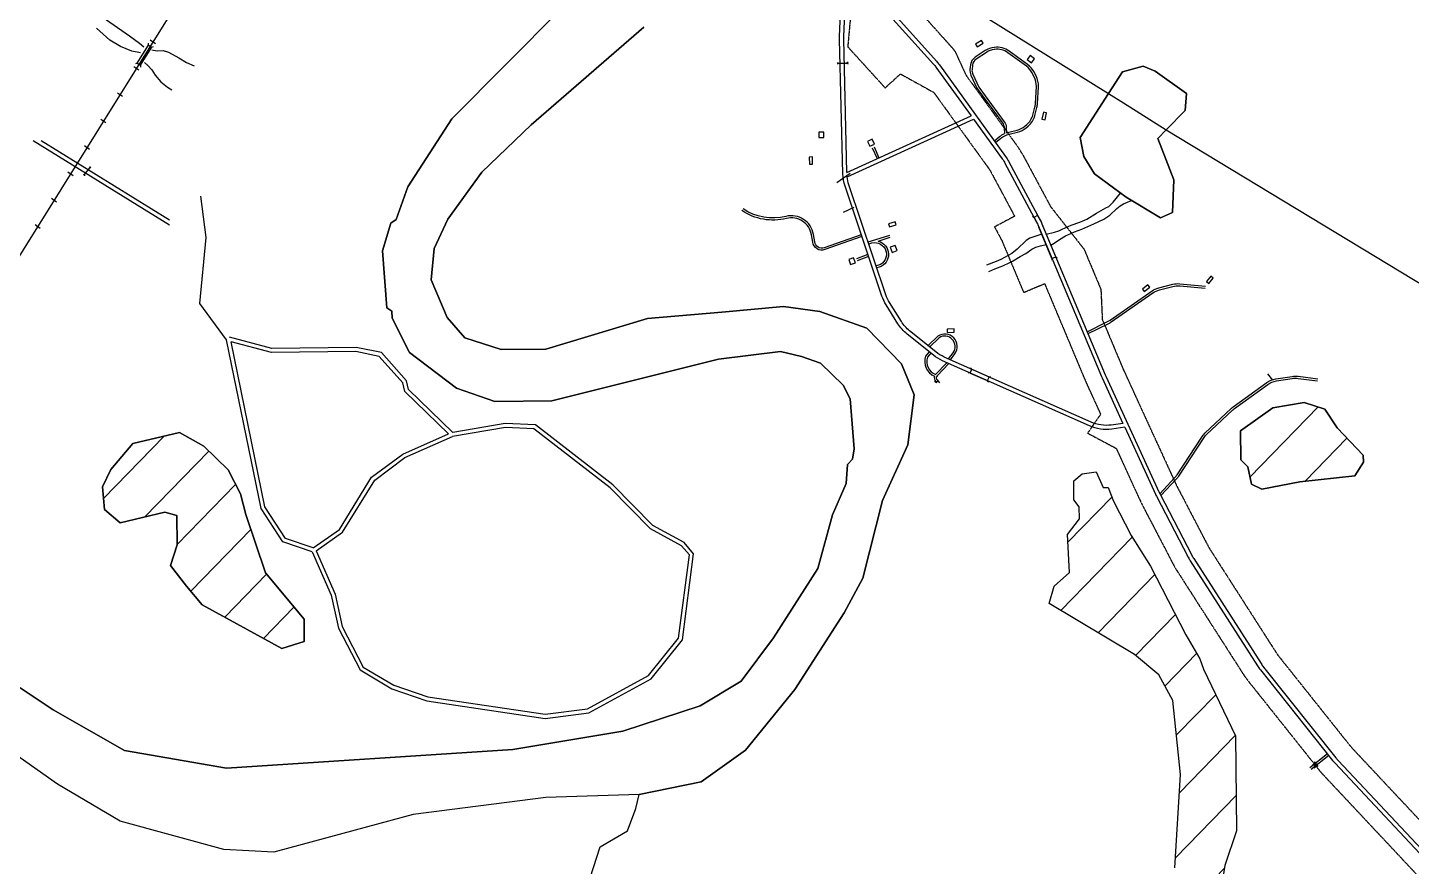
# Model space of a CAD drawing. Header units: inches. Extents: x 2666812 to 2767151, y 580083 to 705712.
# Drawn here: x 2693186 to 2699871, y 623712 to 627765 of the extents above; entities that cross this region are included whole.
import ezdxf

# ---------------------------------------------------------------- set-up
doc = ezdxf.new("R2010")
doc.units = ezdxf.units.IN
doc.header["$MEASUREMENT"] = 0
doc.linetypes.add('PHANTOM', pattern=[2.5, 1.25, -0.25, 0.25, -0.25, 0.25, -0.25])
for name, color, linetype in [('BND-MCD', 42, 'Continuous'), ('HY-SHORE', 5, 'Continuous'), ('PLD-LANDBASE', 252, 'Continuous'), ('PLD-PAR', 1, 'Continuous')]:
    doc.layers.add(name, color=color, linetype=linetype)

# ---------------------------------------------------------------- blocks, each defined once
blk = doc.blocks.new('*X24')
at = {"color": 0}
for p, q in [((2699091.3, 625593.4), (2699421, 625932.1)), ((2699357.9, 625573.2), (2699560.1, 625781))]:
    blk.add_line(p, q, dxfattribs=at)
blk = doc.blocks.new('*X25')
at = {"color": 0}
for p, q in [((2693552.5, 625489.2), (2693846, 625790.8)), ((2693752.1, 625400.2), (2694061.8, 625718.4)), ((2693909.2, 625267.6), (2694191.1, 625557.3)), ((2693974.7, 625040.8), (2694265.2, 625339.4)), ((2694138.9, 624915.4), (2694341, 625123.2)), ((2694325.3, 624813), (2694473, 624964.7))]:
    blk.add_line(p, q, dxfattribs=at)
blk = doc.blocks.new('*X26')
at = {"color": 0}
for p, q in [((2698211.7, 625277.7), (2698425, 625496.8)), ((2698177.4, 624948.3), (2698523, 625303.4)), ((2698358.4, 624840.3), (2698632.4, 625121.8)), ((2698538.6, 624731.3), (2698731.3, 624929.4)), ((2698680.5, 624583.1), (2698834.5, 624741.4)), ((2698736.4, 624346.5), (2698926, 624541.3)), ((2698751, 624067.4), (2699020.1, 624343.9)), ((2698731.3, 623753.1), (2699024.4, 624054.3)), ((2698401.7, 623120.4), (2698967.5, 623701.8)), ((2698425, 622850.2), (2698910.5, 623349.1)), ((2698458.1, 622590.2), (2698688.4, 622826.9)), ((2698535.1, 622375.3), (2698713.2, 622558.3)), ((2698637.6, 622186.6), (2698817.6, 622371.6)), ((2698800.5, 622059.9), (2698940.9, 622204.1)), ((2699003.6, 621974.5), (2699043.4, 622015.4))]:
    blk.add_line(p, q, dxfattribs=at)
blk = doc.blocks.new('BRIDGE-LONG-PT1')
for p, q in [((0, 0), (-7.4, 4)), ((0, -20), (-7.4, -24))]:
    blk.add_line(p, q)
blk.add_lwpolyline([(0, 0), (0, -20)])
blk = doc.blocks.new('DRWAYCULVERT')
for p, q in [((-13.4, 2.1), (-9.7, 0)), ((-9.7, 0), (-13.4, -2.1)), ((-9.7, 0), (9.7, 0)), ((13.5, 2.2), (9.7, 0)), ((9.7, 0), (13.5, -2.2))]:
    blk.add_line(p, q)
blk = doc.blocks.new('DWELLING2')
blk.add_lwpolyline([(28, -26), (28, 26), (-23, 26), (-23, -26)], close=True)
blk = doc.blocks.new('HOUSETRL')
blk.add_lwpolyline([(-34, -15), (34, -15), (34, 15), (-34, 15)], close=True)
blk = doc.blocks.new('CULVERT')
for p, q in [((-52, 7), (-41, 0)), ((-41, 0), (-52, -7)), ((-41, 0), (41, 0)), ((52, 7), (41, 0)), ((41, 0), (52, -7))]:
    blk.add_line(p, q)
blk = doc.blocks.new('BRIDGE-LONG-PT2')
for p, q in [((0, 0), (7.4, 4)), ((0, -20), (7.4, -24))]:
    blk.add_line(p, q)
blk.add_lwpolyline([(0, 0), (0, -20)])

msp = doc.modelspace()

# ---------------------------------------------------------------- linework, layer by layer
at = {"layer": 'BND-MCD'}
msp.add_lwpolyline([(2697222.9, 628187), (2698407.6, 627446.4), (2698479.7, 627401.4), (2698686.3, 627272), (2700517.1, 626162.9), (2700680.5, 626059.3), (2701370.3, 625626.8), (2702105.8, 625157.9), (2704901.4, 624797.4), (2706033.9, 624656)], dxfattribs=at)
at = {"layer": 'HY-SHORE'}
for p, q in [((2695762.7, 627855), (2695235.4, 627323.9)), ((2695235.4, 627323.9), (2695762.7, 627855)), ((2695619.1, 627294.9), (2696163.9, 627768)), ((2696163.9, 627768), (2695619.1, 627294.9)), ((2698475.6, 627552.5), (2698407.7, 627446.5)), ((2698407.7, 627446.5), (2698475.6, 627552.5)), ((2698575.3, 627578.7), (2698475.6, 627552.5)), ((2698475.6, 627552.5), (2698575.3, 627578.7)), ((2698633.8, 627554.3), (2698575.3, 627578.7)), ((2698575.3, 627578.7), (2698633.8, 627554.3)), ((2698785.1, 627447.6), (2698633.8, 627554.3)), ((2698633.8, 627554.3), (2698785.1, 627447.6)), ((2698407.7, 627446.5), (2698270.7, 627233.6)), ((2698270.7, 627233.6), (2698407.7, 627446.5)), ((2698777.6, 627364.2), (2698785.1, 627447.6)), ((2698785.1, 627447.6), (2698777.6, 627364.2)), ((2698687.1, 627271.9), (2698777.6, 627364.2)), ((2698777.6, 627364.2), (2698687.1, 627271.9)), ((2695235.4, 627323.9), (2695022.5, 626996.2)), ((2695022.5, 626996.2), (2695235.4, 627323.9)), ((2695380.3, 627067.3), (2695619.1, 627294.9)), ((2695619.1, 627294.9), (2695380.3, 627067.3)), ((2698270.7, 627233.6), (2698288.7, 627142.1)), ((2698288.7, 627142.1), (2698270.7, 627233.6)), ((2698646, 627229.5), (2698687.1, 627271.9)), ((2698687.1, 627271.9), (2698646, 627229.5)), ((2698723.3, 627030.3), (2698646, 627229.5)), ((2698646, 627229.5), (2698723.3, 627030.3)), ((2698288.7, 627142.1), (2698339.6, 627059.3)), ((2698339.6, 627059.3), (2698288.7, 627142.1)), ((2695216, 626839.8), (2695380.3, 627067.3)), ((2695380.3, 627067.3), (2695216, 626839.8)), ((2698339.6, 627059.3), (2698492.6, 626945.4)), ((2698492.6, 626945.4), (2698339.6, 627059.3)), ((2698716.7, 626872), (2698723.3, 627030.3)), ((2698723.3, 627030.3), (2698716.7, 626872)), ((2695022.5, 626996.2), (2694966.2, 626837.3)), ((2694966.2, 626837.3), (2695022.5, 626996.2)), ((2698492.6, 626945.4), (2698658.6, 626846.2)), ((2698658.6, 626846.2), (2698492.6, 626945.4)), ((2694941.4, 626820.3), (2694901.3, 626686.3)), ((2694901.3, 626686.3), (2694941.4, 626820.3)), ((2694966.2, 626837.3), (2694941.4, 626820.3)), ((2694941.4, 626820.3), (2694966.2, 626837.3)), ((2695151, 626697.5), (2695216, 626839.8)), ((2695216, 626839.8), (2695151, 626697.5)), ((2698658.6, 626846.2), (2698716.7, 626872)), ((2698716.7, 626872), (2698658.6, 626846.2)), ((2694901.3, 626686.3), (2694921.1, 626411.4)), ((2694921.1, 626411.4), (2694901.3, 626686.3)), ((2695136.2, 626547.1), (2695151, 626697.5)), ((2695151, 626697.5), (2695136.2, 626547.1)), ((2695213.3, 626364.6), (2695136.2, 626547.1)), ((2695136.2, 626547.1), (2695213.3, 626364.6)), ((2694921.1, 626411.4), (2694946.3, 626395)), ((2694946.3, 626395), (2694921.1, 626411.4)), ((2696838.1, 626416.9), (2696540.1, 626390.9)), ((2696540.1, 626390.9), (2696838.1, 626416.9)), ((2697013.8, 626393.8), (2696838.1, 626416.9)), ((2696838.1, 626416.9), (2697013.8, 626393.8)), ((2694946.3, 626395), (2694946.7, 626361.5)), ((2694946.7, 626361.5), (2694946.3, 626395)), ((2694946.7, 626361.5), (2695031.7, 626195.9)), ((2695031.7, 626195.9), (2694946.7, 626361.5)), ((2695297.7, 626265.5), (2695213.3, 626364.6)), ((2695213.3, 626364.6), (2695297.7, 626265.5)), ((2696180.5, 626359.4), (2695690.1, 626211.8)), ((2695690.1, 626211.8), (2696180.5, 626359.4)), ((2696540.1, 626390.9), (2696180.5, 626359.4)), ((2696180.5, 626359.4), (2696540.1, 626390.9)), ((2697239.8, 626313.1), (2697013.8, 626393.8)), ((2697013.8, 626393.8), (2697239.8, 626313.1)), ((2697408.2, 626140), (2697239.8, 626313.1)), ((2697239.8, 626313.1), (2697408.2, 626140)), ((2695473.4, 626209.3), (2695297.7, 626265.5)), ((2695297.7, 626265.5), (2695473.4, 626209.3)), ((2695690.1, 626211.8), (2695473.4, 626209.3)), ((2695473.4, 626209.3), (2695690.1, 626211.8)), ((2695031.7, 626195.9), (2695258.9, 626023.5)), ((2695258.9, 626023.5), (2695031.7, 626195.9)), ((2695718, 625962.2), (2696524.6, 626163.3)), ((2696524.6, 626163.3), (2695718, 625962.2)), ((2696524.6, 626163.3), (2696824, 626199.9)), ((2696824, 626199.9), (2696524.6, 626163.3)), ((2696824, 626199.9), (2696924.7, 626176.3)), ((2696924.7, 626176.3), (2696824, 626199.9)), ((2696924.7, 626176.3), (2697016.7, 626143.9)), ((2697016.7, 626143.9), (2696924.7, 626176.3)), ((2697016.7, 626143.9), (2697126.1, 626036.7)), ((2697126.1, 626036.7), (2697016.7, 626143.9)), ((2697468.4, 625990.8), (2697408.2, 626140)), ((2697408.2, 626140), (2697468.4, 625990.8)), ((2695258.9, 626023.5), (2695442.8, 625959)), ((2695442.8, 625959), (2695258.9, 626023.5)), ((2697126.1, 626036.7), (2697160, 625970.5)), ((2697160, 625970.5), (2697126.1, 626036.7)), ((2695442.8, 625959), (2695718, 625962.2)), ((2695718, 625962.2), (2695442.8, 625959)), ((2697160, 625970.5), (2697179.4, 625728.8)), ((2697179.4, 625728.8), (2697160, 625970.5)), ((2697438.1, 625748.6), (2697468.4, 625990.8)), ((2697468.4, 625990.8), (2697438.1, 625748.6)), ((2699352.5, 625954.2), (2699202.7, 625927.3)), ((2699202.7, 625927.3), (2699352.5, 625954.2)), ((2699452.9, 625921.9), (2699352.5, 625954.2)), ((2699352.5, 625954.2), (2699452.9, 625921.9)), ((2699202.7, 625927.3), (2699045.8, 625817.1)), ((2699045.8, 625817.1), (2699202.7, 625927.3)), ((2699512.2, 625830.9), (2699452.9, 625921.9)), ((2699452.9, 625921.9), (2699512.2, 625830.9)), ((2693919.6, 625808), (2693695.1, 625755.5)), ((2693695.1, 625755.5), (2693919.6, 625808)), ((2694037, 625742.7), (2693919.6, 625808)), ((2693919.6, 625808), (2694037, 625742.7)), ((2699045.8, 625817.1), (2699047.4, 625675.6)), ((2699047.4, 625675.6), (2699045.8, 625817.1)), ((2699638.8, 625699.2), (2699512.2, 625830.9)), ((2699512.2, 625830.9), (2699638.8, 625699.2)), ((2693695.1, 625755.5), (2693588.3, 625629.2)), ((2693588.3, 625629.2), (2693695.1, 625755.5)), ((2694154.9, 625627.3), (2694037, 625742.7)), ((2694037, 625742.7), (2694154.9, 625627.3)), ((2697316.1, 625480.4), (2697438.1, 625748.6)), ((2697438.1, 625748.6), (2697316.1, 625480.4)), ((2697171.8, 625678.9), (2697147.4, 625653.5)), ((2697147.4, 625653.5), (2697171.8, 625678.9)), ((2697179.4, 625728.8), (2697171.8, 625678.9)), ((2697171.8, 625678.9), (2697179.4, 625728.8)), ((2699047.4, 625675.6), (2699081, 625642.5)), ((2699081, 625642.5), (2699047.4, 625675.6)), ((2699639.2, 625665.7), (2699638.8, 625699.2)), ((2699638.8, 625699.2), (2699639.2, 625665.7)), ((2693588.3, 625629.2), (2693547.7, 625545.4)), ((2693547.7, 625545.4), (2693588.3, 625629.2)), ((2694214.7, 625511.6), (2694154.9, 625627.3)), ((2694154.9, 625627.3), (2694214.7, 625511.6)), ((2697147.4, 625653.5), (2697140, 625561.7)), ((2697140, 625561.7), (2697147.4, 625653.5)), ((2698240, 625574.5), (2698281.2, 625608.4)), ((2698240, 625574.5), (2698281.2, 625608.4)), ((2698281.2, 625608.4), (2698348, 625617.6)), ((2698281.2, 625608.4), (2698348, 625617.6)), ((2698348, 625617.6), (2698382, 625542.7)), ((2698348, 625617.6), (2698382, 625542.7)), ((2699081, 625642.5), (2699098.5, 625559.4)), ((2699098.5, 625559.4), (2699081, 625642.5)), ((2699598.3, 625598.7), (2699639.2, 625665.7)), ((2699639.2, 625665.7), (2699598.3, 625598.7)), ((2693547.7, 625545.4), (2693557.1, 625437.1)), ((2693557.1, 625437.1), (2693547.7, 625545.4)), ((2697140, 625561.7), (2697074.9, 625411.1)), ((2697074.9, 625411.1), (2697140, 625561.7)), ((2698241, 625482.8), (2698240, 625574.5)), ((2698241, 625482.8), (2698240, 625574.5)), ((2698382, 625542.7), (2698407, 625543)), ((2698382, 625542.7), (2698407, 625543)), ((2698407, 625543), (2698432.8, 625476.7)), ((2698407, 625543), (2698432.8, 625476.7)), ((2699098.5, 625559.4), (2699148.8, 625534.9)), ((2699148.8, 625534.9), (2699098.5, 625559.4)), ((2699148.8, 625534.9), (2699331.9, 625570.5)), ((2699331.9, 625570.5), (2699148.8, 625534.9)), ((2699331.9, 625570.5), (2699598.3, 625598.7)), ((2699598.3, 625598.7), (2699331.9, 625570.5)), ((2694240.9, 625411.8), (2694214.7, 625511.6)), ((2694214.7, 625511.6), (2694240.9, 625411.8)), ((2697220.4, 625104.2), (2697316.1, 625480.4)), ((2697316.1, 625480.4), (2697220.4, 625104.2)), ((2698266.4, 625450), (2698241, 625482.8)), ((2698266.4, 625450), (2698241, 625482.8)), ((2698432.8, 625476.7), (2698518.2, 625311)), ((2698432.8, 625476.7), (2698518.2, 625311)), ((2693557.1, 625437.1), (2693632.9, 625371.4)), ((2693632.9, 625371.4), (2693557.1, 625437.1)), ((2693632.9, 625371.4), (2693849, 625423.7)), ((2693849, 625423.7), (2693632.9, 625371.4)), ((2693849, 625423.7), (2693907.6, 625408)), ((2693907.6, 625408), (2693849, 625423.7)), ((2693907.6, 625408), (2693909.2, 625266.1)), ((2693909.2, 625266.1), (2693907.6, 625408)), ((2694335.8, 625129.5), (2694240.9, 625411.8)), ((2694240.9, 625411.8), (2694335.8, 625129.5)), ((2697074.9, 625411.1), (2697003.1, 625151.9)), ((2697003.1, 625151.9), (2697074.9, 625411.1)), ((2698267.1, 625391.4), (2698266.4, 625450)), ((2698267.1, 625391.4), (2698266.4, 625450)), ((2698209.5, 625315.8), (2698267.1, 625391.4)), ((2698209.5, 625315.8), (2698267.1, 625391.4)), ((2698220.1, 625132.6), (2698209.5, 625315.8)), ((2698220.1, 625132.6), (2698209.5, 625315.8)), ((2698518.2, 625311), (2698611.6, 625162.2)), ((2698518.2, 625311), (2698611.6, 625162.2)), ((2693909.2, 625266.1), (2693876.9, 625165.7)), ((2693876.9, 625165.7), (2693909.2, 625266.1)), ((2693876.9, 625165.7), (2693953.1, 625066.5)), ((2693953.1, 625066.5), (2693876.9, 625165.7)), ((2697003.1, 625151.9), (2696790.3, 624816.2)), ((2696790.3, 624816.2), (2697003.1, 625151.9)), ((2698611.6, 625162.2), (2698782.1, 624830.6)), ((2698611.6, 625162.2), (2698782.1, 624830.6)), ((2694521.6, 624906.4), (2694335.8, 625129.5)), ((2694335.8, 625129.5), (2694521.6, 624906.4)), ((2697130.7, 624936.6), (2697220.4, 625104.2)), ((2697220.4, 625104.2), (2697130.7, 624936.6)), ((2698145.8, 625065.1), (2698220.1, 625132.6)), ((2698145.8, 625065.1), (2698220.1, 625132.6)), ((2693953.1, 625066.5), (2694029.2, 624975.7)), ((2694029.2, 624975.7), (2693953.1, 625066.5)), ((2698121.8, 624981.5), (2698145.8, 625065.1)), ((2698121.8, 624981.5), (2698145.8, 625065.1)), ((2694029.2, 624975.7), (2694415, 624763.7)), ((2694415, 624763.7), (2694029.2, 624975.7)), ((2696893.3, 624567.1), (2697130.7, 624936.6)), ((2697130.7, 624936.6), (2696893.3, 624567.1)), ((2698533, 624736), (2698121.8, 624981.5)), ((2698533, 624736), (2698121.8, 624981.5)), ((2694522.8, 624798), (2694521.6, 624906.4)), ((2694521.6, 624906.4), (2694522.8, 624798)), ((2696790.3, 624816.2), (2696633.9, 624605.9)), ((2696633.9, 624605.9), (2696790.3, 624816.2)), ((2698782.1, 624830.6), (2698850, 624714.9)), ((2698782.1, 624830.6), (2698850, 624714.9)), ((2694415, 624763.7), (2694522.8, 624798)), ((2694522.8, 624798), (2694415, 624763.7)), ((2698650.8, 624637.3), (2698533, 624736)), ((2698650.8, 624637.3), (2698533, 624736)), ((2698850, 624714.9), (2698867.2, 624664.9)), ((2698850, 624714.9), (2698867.2, 624664.9)), ((2696633.9, 624605.9), (2696435.8, 624486.8)), ((2696435.8, 624486.8), (2696633.9, 624605.9)), ((2698718.9, 624513.3), (2698650.8, 624637.3)), ((2698718.9, 624513.3), (2698650.8, 624637.3)), ((2698867.2, 624664.9), (2699021, 624341.8)), ((2698867.2, 624664.9), (2699021, 624341.8)), ((2693309.9, 624467.5), (2693150.5, 624574.1)), ((2693150.5, 624574.1), (2693309.9, 624467.5)), ((2696655, 624272.9), (2696893.3, 624567.1)), ((2696893.3, 624567.1), (2696655, 624272.9)), ((2693653.9, 624271.4), (2693309.9, 624467.5)), ((2693309.9, 624467.5), (2693653.9, 624271.4)), ((2696435.8, 624486.8), (2696061.6, 624365.7)), ((2696061.6, 624365.7), (2696435.8, 624486.8)), ((2698756.5, 624155.4), (2698718.9, 624513.3)), ((2698756.5, 624155.4), (2698718.9, 624513.3)), ((2693330.9, 624109.4), (2692944.4, 624380)), ((2693330.9, 624109.4), (2692944.4, 624380)), ((2696061.6, 624365.7), (2695529.5, 624276.2)), ((2695529.5, 624276.2), (2696061.6, 624365.7)), ((2699021, 624341.8), (2699026.4, 623883.5)), ((2699021, 624341.8), (2699026.4, 623883.5)), ((2694146.5, 624185.4), (2693653.9, 624271.4)), ((2693653.9, 624271.4), (2694146.5, 624185.4)), ((2695529.5, 624276.2), (2694146.5, 624185.4)), ((2694146.5, 624185.4), (2695529.5, 624276.2)), ((2696440, 624120.1), (2696655, 624272.9)), ((2696655, 624272.9), (2696440, 624120.1)), ((2698728.3, 623705), (2698756.5, 624155.4)), ((2698728.3, 623705), (2698756.5, 624155.4)), ((2693632.9, 623929.5), (2693330.9, 624109.4)), ((2693632.9, 623929.5), (2693330.9, 624109.4)), ((2696140.5, 624058.5), (2696440, 624120.1)), ((2696440, 624120.1), (2696140.5, 624058.5)), ((2695690.4, 624044.9), (2695049.4, 623962.5)), ((2695690.4, 624044.9), (2695049.4, 623962.5)), ((2696140.5, 624058.5), (2695690.4, 624044.9)), ((2696140.5, 624058.5), (2695690.4, 624044.9)), ((2696124.7, 623991.7), (2696140.5, 624058.5)), ((2695049.4, 623962.5), (2694888.5, 623918.5)), ((2695049.4, 623962.5), (2694888.5, 623918.5)), ((2696084.4, 623882.8), (2696124.7, 623991.7)), ((2694134.4, 623793.4), (2693632.9, 623929.5)), ((2694134.4, 623793.4), (2693632.9, 623929.5)), ((2694888.5, 623918.5), (2694376.3, 623779.8)), ((2694888.5, 623918.5), (2694376.3, 623779.8)), ((2695951.5, 623806.3), (2696084.4, 623882.8)), ((2699026.4, 623883.5), (2698969.9, 623716.2)), ((2699026.4, 623883.5), (2698969.9, 623716.2)), ((2695887.5, 623605.5), (2695951.5, 623806.3)), ((2694376.3, 623779.8), (2694134.4, 623793.4)), ((2694376.3, 623779.8), (2694134.4, 623793.4)), ((2698969.9, 623716.2), (2698907.7, 623332)), ((2698969.9, 623716.2), (2698907.7, 623332))]:
    msp.add_line(p, q, dxfattribs=at)
for points in [[(2693747.6, 627671.2), (2693726.2, 627689), (2693678.7, 627723.5), (2693546.9, 627816.1)], [(2693731, 627643.9), (2693689.4, 627652.2), (2693634.8, 627674.8), (2693583.7, 627704.5), (2693518.4, 627762.6)], [(2693787, 627657.6), (2693811.3, 627653.8), (2693841.3, 627654.7), (2693866.5, 627646.3), (2693916.7, 627620.2), (2693953.5, 627596.9), (2693990.2, 627580.5)], [(2693750.8, 627596.9), (2693767.2, 627583.1), (2693787, 627561.3), (2693802.8, 627535.6), (2693829.1, 627503.5), (2693861.2, 627477.2), (2693882.2, 627465.5)], [(2698107.3, 626767.9), (2698146.8, 626777), (2698167.4, 626783.7), (2698184.8, 626791.1), (2698227.1, 626810.1), (2698268.7, 626824.5), (2698302.7, 626840.4), (2698349.6, 626869.1), (2698395.7, 626894.8), (2698410.1, 626901.6), (2698430.5, 626922), (2698465.4, 626965.7)], [(2698129.8, 626714), (2698144.8, 626724), (2698171.3, 626741), (2698200.7, 626758.8), (2698243.1, 626779.2), (2698279.4, 626791.3), (2698337.6, 626817), (2698386, 626838.9), (2698414.7, 626859.3), (2698448.7, 626891.8), (2698464.6, 626904.6), (2698481.2, 626914.5), (2698518.7, 626929.8)], [(2698085.5, 626767.9), (2698028.3, 626748.2), (2698010.1, 626736.1), (2697967, 626695.3), (2697940.6, 626673.3), (2697887.7, 626645.4), (2697865, 626634.8), (2697818.9, 626616.7)], [(2697830.2, 626587.2), (2697858.2, 626600), (2697898.2, 626614.4), (2697932, 626629.8), (2697943.6, 626636.3), (2697980.6, 626659), (2698008.6, 626674.1), (2698037.3, 626694.5), (2698057, 626705.1), (2698078.9, 626710.4), (2698106.8, 626717.3)]]:
    msp.add_lwpolyline(points, dxfattribs=at)
at = {"layer": 'PLD-LANDBASE'}
for p, q in [((2693715, 627594), (2693769.4, 627681.2)), ((2693778.8, 627705.7), (2693803.4, 627688.4)), ((2693732, 627583.4), (2693786.4, 627670.6)), ((2693699.3, 627578.2), (2693723.9, 627561)), ((2693619.8, 627450.8), (2693644.4, 627433.5)), ((2693540.2, 627323.4), (2693564.8, 627306.1)), ((2693460.7, 627195.9), (2693485.3, 627178.7)), ((2693381.2, 627068.5), (2693405.8, 627051.2)), ((2697096.1, 627017.4), (2697159.6, 627062.4)), ((2693301.7, 626941), (2693326.3, 626923.8)), ((2697128.5, 626873.8), (2697179.7, 626897)), ((2693222.1, 626813.6), (2693246.7, 626796.3)), ((2698048.1, 626848.3), (2698064.3, 626817.9)), ((2698065.7, 626857.7), (2698082, 626827.4)), ((2698153.3, 626658), (2698090.4, 626808.1)), ((2698134.9, 626650.2), (2698072, 626800.3)), ((2697738.9, 626096.1), (2697822.5, 626059.1)), ((2697747, 626114.4), (2697830.7, 626077.3)), ((2699176.5, 626092.6), (2699200.5, 626060.9))]:
    msp.add_line(p, q, dxfattribs=at)
for points in [[(2694984, 629608.7), (2691343.6, 623775, 0.559265), (2691612.8, 623234.4)], [(2698486.7, 625833.5), (2698424, 625824.9, -0.139113), (2698315.9, 625840.3), (2697606.2, 626155, -0.065324), (2697561.8, 626182.1), (2697434.7, 626284.5, -0.08331), (2697390.8, 626334), (2697333.4, 626425.5, -0.05912), (2697313.3, 626468.1), (2697135.1, 626999.2, -0.075032), (2697124.7, 627058), (2697108.9, 627709.8, -0.016645), (2697109.1, 627723.1), (2697120, 627980.8, -0.102355), (2697139.8, 628059.4), (2697139.8, 628059.5)], [(2697144.5, 627065.6), (2697128.9, 627710.3, -0.016645), (2697129, 627722.3), (2697140, 627980, -0.091511), (2697154.5, 628043.7)], [(2697157.5, 628040.5), (2697562.1, 627589.5, -0.027517), (2697574.6, 627574.1), (2697743.8, 627339.9)], [(2697172.2, 628054.1), (2697576.9, 627602.9, -0.027517), (2697590.8, 627585.8), (2697911.2, 627142.3, -0.033377), (2697925.4, 627119.7), (2698078.3, 626834.7, -0.023828), (2698086.5, 626817.5), (2698392.6, 626087.3, 0.008108), (2698395.2, 626081.4), (2698652.7, 625519.1, 0.01267), (2698657.1, 625510), (2698810.8, 625214.9, 0.022407), (2698819.8, 625199.4), (2699145.3, 624691.3, 0.025685), (2699157.2, 624674.6), (2699506.3, 624236.1, 0.020139), (2699516.9, 624223.9), (2699996.8, 623711.8, 0.030233)], [(2697862.3, 627210), (2697888, 627230.9, -0.113203), (2697928.1, 627250.6), (2697968.8, 627260.2, 0.119431), (2698010.8, 627281.5), (2698020.4, 627289.7, 0.153225), (2698052.1, 627340.5), (2698062.1, 627378.6, 0.05095), (2698065.2, 627398.7), (2698069.4, 627480, 0.134771), (2698058, 627531.7), (2698046.9, 627552.9, 0.114957), (2698017.2, 627587.2), (2697928.3, 627651.9, 0.191204), (2697856.8, 627670.2), (2697855, 627670, 0.114375), (2697812.7, 627654.3), (2697763.6, 627622, 0.222346), (2697741.4, 627585.9), (2697738.8, 627563.1, 0.137868), (2697743.2, 627536.4), (2697772.7, 627472.8), (2697894.5, 627307, -0.150817), (2697904.2, 627279.1), (2697905.1, 627253.2)], [(2697755.7, 627323.4), (2697895, 627130.6, -0.033377), (2697907.8, 627110.3), (2698060.6, 626825.2, -0.023828), (2698068, 626809.7), (2698374.2, 626079.6, 0.008108), (2698377, 626073), (2698478, 625852.5)], [(2697856.5, 627218.1), (2697881.7, 627238.6, -0.063066), (2697905.1, 627253.2, -0.063066)], [(2698478, 625852.5), (2698421.3, 625844.7, -0.139113), (2698324, 625858.5), (2697614.3, 626173.3, -0.065324), (2697574.3, 626197.7), (2697447.3, 626300.1, -0.08331), (2697407.7, 626344.6), (2697350.4, 626436.1, -0.05912), (2697332.3, 626474.4), (2697154, 627005.6, -0.054889), (2697145.6, 627044.1, -0.054889)], [(2697217.1, 626755.3), (2697038.3, 626692.4, -0.475861), (2696979, 626728.7), (2696972.9, 626764.6, 0.436832), (2696852.3, 626843.3, -0.211969), (2696636.7, 626880.9, -0.211969)], [(2697213.7, 626764.7), (2697034.9, 626701.8, -0.477354), (2696988.9, 626730.2), (2696982.7, 626766.3, 0.436832), (2696849.8, 626853, -0.211969), (2696642.3, 626889.2, -3.289478)], [(2697249.6, 626720.6), (2697264.8, 626724.5, -0.959064), (2697297.2, 626616.7), (2697285.6, 626613.6)], [(2697295.6, 626734.1, -0.743382), (2697300.2, 626607.2), (2697288.2, 626603.9)], [(2698305.3, 626295.5), (2698403.7, 626344.3, 0.036879), (2698416.4, 626351.8), (2698618.7, 626492.6, -0.088681), (2698650.7, 626507.3), (2698718, 626524.8, -0.086021), (2698752, 626527.6), (2698876.1, 626516.5)], [(2698309.2, 626286.3), (2698408.8, 626335.7, 0.036879), (2698421.5, 626343.2), (2698622.9, 626483.4, -0.088681), (2698654.9, 626498.1), (2698718.8, 626514.7, -0.086021), (2698752.8, 626517.5), (2698875.2, 626506.5)], [(2697644, 626160.1), (2697665, 626188.3, 0.845541), (2697583, 626274.3), (2697536.2, 626228.4)], [(2697634.8, 626164.6), (2697657, 626194.3, 0.838166), (2697589.3, 626266.5), (2697544.1, 626222.1)], [(2697542.1, 626197.9), (2697524.2, 626177.4, 0.395065), (2697567.7, 626080, 5.498906)], [(2697549.9, 626191.6), (2697533.1, 626172.3, 0.393649), (2697573, 626088.7, 0.38706)], [(2697636.2, 626141.7), (2697580.2, 626081.7, 0.377826), (2697579.6, 626062.3, 0.377826)], [(2697567.7, 626080, 0.265809), (2697571.9, 626055.9)], [(2698655.8, 625512.7), (2698728.7, 625590.4, 0.043776), (2698739.5, 625604.1), (2698858.7, 625786.5, -0.059033), (2698873.8, 625804.5), (2699000.8, 625924.4, -0.033052), (2699011, 625932.8), (2699173.3, 626049.6, -0.116547), (2699215.8, 626067.2), (2699294.9, 626079.9, -0.072566), (2699323.8, 626080.4), (2699418.8, 626067.9)], [(2698660.6, 625503.3), (2698736.6, 625584.2, 0.043776), (2698747.4, 625597.9), (2698866.4, 625780, -0.059033), (2698881.5, 625798.1), (2699007.2, 625916.6, -0.033052), (2699017.4, 625925), (2699177.2, 626040.1, -0.116547), (2699219.7, 626057.7), (2699295, 626069.8, -0.072566), (2699323.9, 626070.3), (2699417.5, 626058)], [(2698486.7, 625833.5), (2698634.5, 625510.8, 0.01267), (2698639.4, 625500.7), (2698793.1, 625205.6, 0.022407), (2698803, 625188.6), (2699128.4, 624680.5, 0.025685), (2699141.6, 624662.1), (2699490.7, 624223.7, 0.020139), (2699502.3, 624210.3), (2699982.2, 623698.2, 0.030233), (2700001.5, 623679.9), (2700589.4, 623187.8, 0.006745), (2700594, 623184.1), (2701264.3, 622653.1, -0.05081), (2701290.5, 622627.7), (2701492.1, 622387.2, -0.078113), (2701520.9, 622339.4), (2701637, 622053.7, -0.056433), (2701647.9, 622014.7), (2701682.1, 621803.6, -0.045588), (2701684.3, 621770.9), (2701666.7, 620961.8)]]:
    msp.add_lwpolyline(points, format="xyb", dxfattribs=at)
at = {"layer": 'PLD-LANDBASE', "linetype": 'PHANTOM', "flags": 128}
msp.add_lwpolyline([(2695849.2, 629343.9), (2696052.7, 629154.4, -0.024659), (2696061.6, 629145.2), (2696602.4, 628531.2), (2696705, 628422.5), (2696808.2, 628313.7), (2697105.4, 627993.7), (2697170.8, 627920.9), (2697148.2, 627672.8), (2697328.9, 627474.3), (2697402.9, 627541.6), (2697563.8, 627452.4), (2697830.2, 627083.8, -0.033377), (2697837.3, 627072.5), (2697954.4, 626854), (2697857.5, 626802), (2697893, 626735.8), (2697997.9, 626485.6), (2698099.3, 626528.1), (2698300.4, 626048.6, 0.008108), (2698304.3, 626039.7), (2698369.8, 625896.7), (2698307.1, 625805.4), (2698445.3, 625731.7), (2698561.8, 625477.5, 0.01267), (2698568.4, 625463.8), (2698722.1, 625168.7, 0.022407), (2698735.6, 625145.4), (2699061.1, 624637.3, 0.025685), (2699079, 624612.3), (2699428.1, 624173.8, 0.020139), (2699443.9, 624155.6), (2699923.8, 623643.4, 0.030233), (2699950.2, 623618.5), (2700168.6, 623435.7), (2700218.6, 623380.8), (2700531.6, 623118.8, 0.006745), (2700538.1, 623113.5), (2700558.8, 623097.2), (2700485.8, 623014.6), (2700947.5, 622648.9), (2701028.2, 622750.8), (2701220.8, 622598.2, -0.05081), (2701236.8, 622582.7), (2701438.4, 622342.3, -0.078113), (2701456, 622313), (2701572.1, 622027.4, -0.056433), (2701578.8, 622003.5), (2701613, 621792.4, -0.045588), (2701614.4, 621772.4), (2701604.4, 621314.1), (2701624.4, 621314.4), (2701618, 621020.7)], format="xyb", dxfattribs=at)
at = {"layer": 'PLD-LANDBASE', "linetype": 'PHANTOM'}
msp.add_lwpolyline([(2697399.9, 627950), (2697651.2, 627669.8, -0.019699), (2697666.4, 627651.7), (2697718.9, 627536.5), (2697972, 627186.3, -0.033377), (2697991.5, 627155.2), (2698128.1, 626900.4), (2698289.8, 626694.6), (2698371.2, 626500.4), (2698378, 626355), (2698475.6, 626122.1, 0.008108), (2698477, 626118.8), (2698734.5, 625556.6, 0.01267), (2698737, 625551.6), (2698890.7, 625256.4, 0.022407), (2698895.6, 625247.9), (2699221, 624739.8, 0.025685), (2699227.6, 624730.7), (2699576.7, 624292.2, 0.020139), (2699582.5, 624285.5), (2700062.5, 623773.4, 0.030233)], format="xyb", dxfattribs=at)
at = {"layer": 'PLD-LANDBASE'}
msp.add_lwpolyline([(2697915, 627257.2, -0.025565), (2697925.8, 627260.4), (2697966.5, 627270, 0.119431), (2698004.3, 627289.2), (2698013.9, 627297.3, 0.153225), (2698042.5, 627343), (2698052.4, 627381.2, 0.05095), (2698055.2, 627399.2), (2698059.4, 627480.5, 0.134771), (2698049.2, 627527), (2698038, 627548.2, 0.114957), (2698011.3, 627579.1), (2697922.4, 627643.8, 0.191204), (2697858, 627660.3), (2697856.3, 627660.1, 0.114375), (2697818.2, 627646), (2697769.1, 627613.6, 0.222346), (2697751.4, 627584.7), (2697748.8, 627562, 0.137868), (2697752.2, 627540.6), (2697781.4, 627477.9), (2697904.4, 627310.4, -0.150817), (2697914.1, 627282.6), (2697915, 627257.2)], format="xyb", close=True, dxfattribs=at)
for points in [[(2697144.5, 627065.6), (2697743.8, 627339.9)], [(2697145.6, 627044.1), (2697755.7, 627323.4)], [(2693213.8, 627219.9), (2693871.2, 626813)], [(2693251.8, 627219.9), (2693871.2, 626836.5)], [(2697266.4, 627185.1), (2697290.1, 627132.2)], [(2697275.6, 627189.2), (2697299.2, 627136.4)], [(2694146.9, 626256.4), (2694018.9, 626431.6), (2694048.9, 626751.5), (2694022.7, 626950.4)], [(2697262.4, 626734.2), (2697351, 626761.9)], [(2697295.6, 626734.1), (2697353.5, 626752.2)], [(2697246.4, 626730.1), (2697262.4, 626734.2)], [(2697245.9, 626668.9), (2697190.1, 626648.1)], [(2697249.1, 626659.4), (2697193.6, 626638.7)], [(2694560.5, 625232.4), (2694419.2, 625280.3), (2694314.4, 625441.8), (2694146.9, 626256.4)], [(2695239.7, 625808.7), (2695026.3, 626017.1), (2695017.4, 626058.5), (2694895.4, 626194.6), (2694774.2, 626219.2), (2694366.2, 626214.5), (2694162, 626269.1)], [(2695219.2, 625801.3), (2695008.3, 626007.1), (2694999.3, 626049.2), (2694885.1, 626176.6), (2694772.4, 626199.5), (2694363.8, 626194.8), (2694168.9, 626246.9)], [(2694566.2, 625251.3), (2694432, 625296.8), (2694333, 625449.4), (2694168.9, 626246.9)], [(2697626.5, 626146), (2697573, 626088.7)], [(2697574.5, 626050), (2697569.3, 626056.5), (2697587.5, 626055.7), (2697581.8, 626062.5)], [(2697571.9, 626055.9), (2697578.9, 626048)], [(2697579.6, 626062.3), (2697592.2, 626048)], [(2694560.5, 625232.4), (2694652.5, 625021.5), (2694687.8, 624863.3), (2694792.1, 624660.8), (2694946.5, 624568.8), (2695115.6, 624512), (2695685.8, 624426.5), (2695897.2, 624454), (2696198.9, 624618), (2696349.8, 624806.7), (2696403.9, 625222.6), (2696358, 625277.1), (2696206.6, 625358.8), (2696012.9, 625555.7), (2695639.5, 625845.5), (2695493.6, 625852.5), (2695239.7, 625808.7)], [(2694580, 625236.9), (2694671.3, 625027.6), (2694706.5, 624870.1), (2694807, 624674.8), (2694954.8, 624586.8), (2695120.3, 624531.2), (2695686, 624446.4), (2695891.1, 624473.1), (2696186, 624633.4), (2696331, 624814.7), (2696383.2, 625216.5), (2696345.4, 625261.5), (2696194.7, 625342.9), (2695999.8, 625541), (2695632.4, 625826.2), (2695494.8, 625832.7), (2695239.3, 625788.7)], [(2694566.2, 625251.3), (2694692.9, 625340.4), (2694848.2, 625592.1), (2694999.4, 625704), (2695219.2, 625801.3)], [(2694580, 625236.9), (2694707.5, 625326.7), (2694862.9, 625578.5), (2695009.3, 625686.9), (2695239.3, 625788.7)], [(2699466.1, 624254.6), (2699380.8, 624187.3)], [(2699472.3, 624246.8), (2699386.9, 624179.4)], [(2699393.5, 624201.2), (2699403.4, 624209), (2699401, 624187.5), (2699411.2, 624195.6)]]:
    msp.add_lwpolyline(points, dxfattribs=at)

# ---------------------------------------------------------------- block references
at = {"layer": 'HY-SHORE'}
for name in ['*X24', '*X25', '*X26']:
    msp.add_blockref(name, (0, 0), dxfattribs=at)
at = {"layer": 'PLD-LANDBASE'}
for name, p, rotation in [('BRIDGE-LONG-PT2', (2693769.4, 627681.2), 58.03423423303803), ('BRIDGE-LONG-PT1', (2693715, 627594), 58.03423423303803), ('BRIDGE-LONG-PT1', (2698065.7, 626857.7), 298.1679665508537), ('BRIDGE-LONG-PT1', (2698134.9, 626650.2), 112.7465924620774), ('BRIDGE-LONG-PT1', (2697747, 626114.4), 336.0830458457888), ('BRIDGE-LONG-PT2', (2697830.7, 626077.3), 336.0830458457888), ('DRWAYCULVERT', (2699411.3, 624205.7), 308.5800618975268)]:
    msp.add_blockref(name, p, dxfattribs=dict(at, rotation=rotation))
at = {"layer": 'PLD-LANDBASE', "xscale": 0.5, "yscale": 0.5, "zscale": 0.5}
for p, rotation in [((2697123.9, 627593.7), 1.620312773610182), ((2693473.9, 627072), 52.89714739982766)]:
    msp.add_blockref('CULVERT', p, dxfattribs=dict(at, rotation=rotation))
at = {"layer": 'PLD-PAR'}
for name, p, xscale, yscale, zscale, rotation in [('HOUSETRL', (2697783.9, 627688), 0.4999999999999999, 0.4999999999999999, 0.4999999999999999, 32.4605837231566), ('DWELLING2', (2698031.9, 627612), 0.5, 0.5, 0.5, 52.4700697760284), ('HOUSETRL', (2698097.9, 627338.5), 0.5, 0.5, 0.5, 76.754500230103), ('DWELLING2', (2697259.3, 627208.5), 0.5, 0.5, 0.5, 25.3361840917694), ('HOUSETRL', (2696970.2, 627123.1), 0.4999999999999999, 0.4999999999999999, 0.4999999999999999, 90.48569711361088), ('HOUSETRL', (2697363.5, 626814.6), 0.5, 0.5, 0.5, 17.87215319381595), ('DWELLING2', (2697369.2, 626695.3), 0.5, 0.5, 0.5, 19.97603170481948), ('DWELLING2', (2697168, 626635.9), 0.5, 0.5, 0.5, 19.97603170481948), ('HOUSETRL', (2698897.6, 626545.9), 0.5, 0.5, 0.5, 48.97989859305922), ('HOUSETRL', (2698589.6, 626506), 0.5, 0.5, 0.5, 36.85930663594523), ('HOUSETRL', (2697645.7, 626300.6), 0.5, 0.5, 0.5, 2.863928363201322)]:
    msp.add_blockref(name, p, dxfattribs=dict(at, xscale=xscale, yscale=yscale, zscale=zscale, rotation=rotation))
at = {"layer": 'PLD-PAR', "xscale": 0.5, "yscale": 0.5, "zscale": 0.5}
msp.add_blockref('DWELLING2', (2697019.3, 627246.8), dxfattribs=at)

doc.saveas('drawing.dxf')
